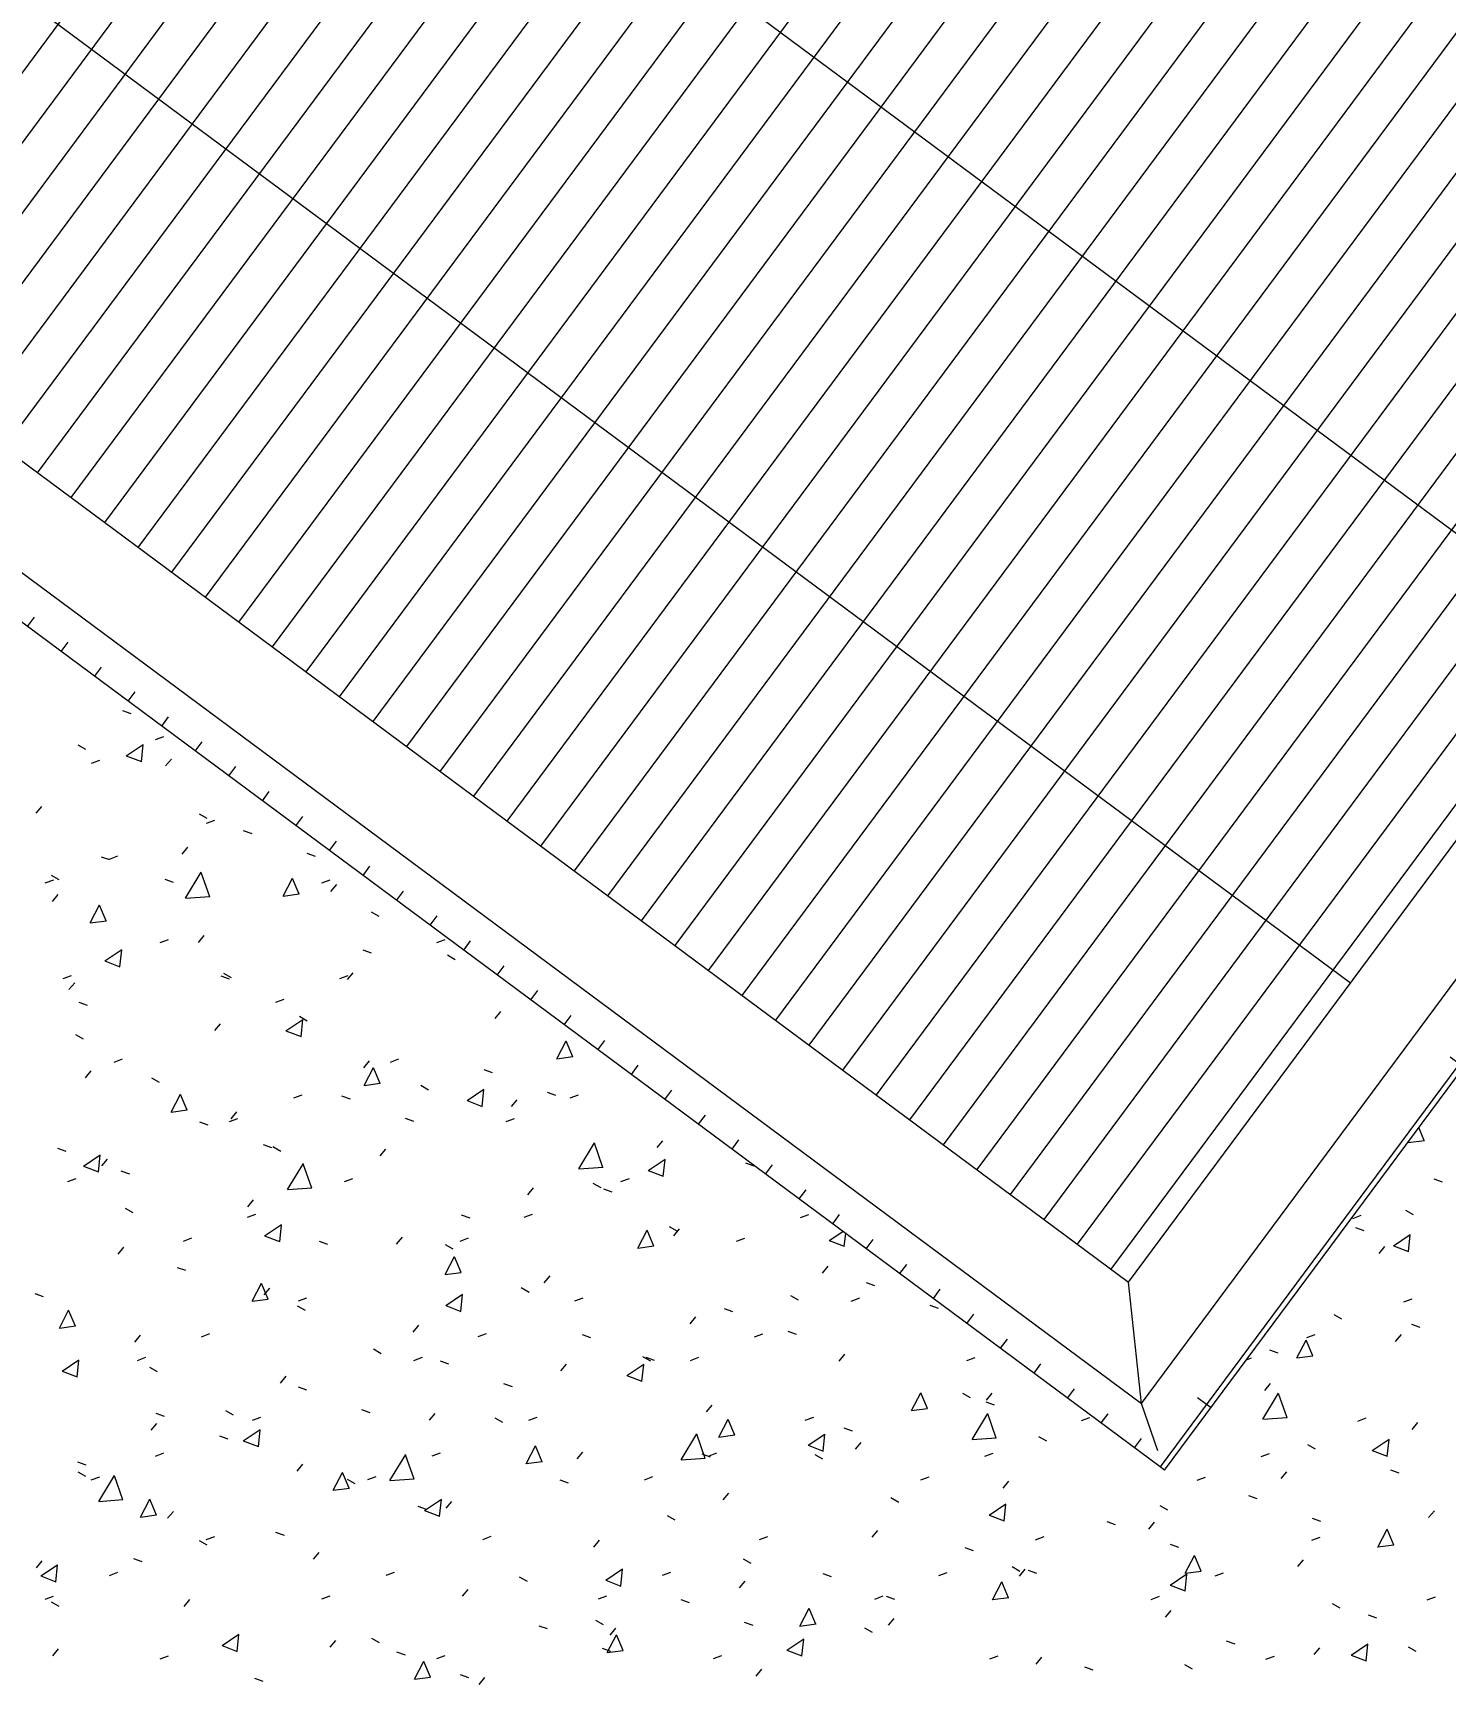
# Model space of a CAD drawing. Header units: centimetres. Extents: x -4512 to 25286, y -2765 to 13485.
# Drawn here: x 21207.5 to 21274.1, y 10898.6 to 10976.3 of the extents above; entities that cross this region are included whole.
import ezdxf

# ---------------------------------------------------------------- set-up
doc = ezdxf.new("R2010")
doc.units = ezdxf.units.CM
doc.linetypes.add('Grundgrenze', pattern=[0.9, 0.4, -0.1, 0.1, -0.1, 0.1, -0.1])
for name, color, linetype, lineweight in [('A-ANNO-DIMS', 7, 'Continuous', 5), ('A-ANNO-DIMS-50', 7, 'Continuous', 5), ('A-FLOR', 7, 'Continuous', 9), ('A-FLOR-PATT', 7, 'Continuous', 9), ('Q-SPCQ', 7, 'Continuous', 9)]:
    doc.layers.add(name, color=color, linetype=linetype, lineweight=lineweight)
doc.layers.add('C-PROP-LINE', color=96, linetype='Grundgrenze', lineweight=25, true_color=0x008000)
doc.styles.add('Arial Unicode MS_3', font='ARIALUNI.ttf', dxfattribs={"width": 0.8, "height": 9})
doc.dimstyles.new('M_1_100', dxfattribs={"dimscale": 30.48, "dimtxt": 9.052604, "dimasz": 0.098425, "dimexe": 0.246063, "dimexo": 0.0625, "dimgap": 0.032808, "dimtad": 1, "dimdec": 1, "dimrnd": 0.5, "dimdsep": 46, "dimtxsty": 'Arial Unicode MS_3', "dimblk1": 'OBLIQUE', "dimblk2": 'OBLIQUE', "dimsah": 1, "dimcen": 0.09, "dimazin": 0, "dimtfac": 1, "dimtdec": 4, "dimtix": 1, "dimtmove": 0, "dimatfit": 3, "dimfxl": 0.246063, "dimfxlon": 1, "dimtvp": 1, "dimtolj": 1, "dimtzin": 0, "dimlwd": 13, "dimlwe": 13, "dimarcsym": 2})

# ---------------------------------------------------------------- blocks, each defined once
blk = doc.blocks.new('HNP_M5_Solarpaneel_parametrisch ohne Füße - HNP_Solarpaneel_1134x1762-7903408-DD - FOK AF 300')
at = {"layer": 'Q-SPCQ', "lineweight": 5, "true_color": 0xe0e0e0}
h = blk.add_hatch(dxfattribs=at)
h.set_pattern_fill('FP_2', color=254, style=0, pattern_type=2)
h.set_pattern_definition([(180, (88.1, 113.27), (0, -0.3473), []), (270, (88.1, 113.27), (20, 1e-15), [])])
h.paths.add_polyline_path([(176.2, 113.4), (0, 113.4), (0.034, 113.14), (176.2, 113.14)])
h = blk.add_hatch(dxfattribs=at)
h.set_pattern_fill('FP_3', color=254, style=0, pattern_type=2)
h.set_pattern_definition([(0, (88.1, 56.44), (0, 1.97), []), (90, (88.1, 56.44), (-20, 1e-15), [])])
h.paths.add_polyline_path([(176.2, 113.14), (0, 113.14), (0, -0.26), (176.2, -0.26), (176.2, 112.602)])
h.paths.add_polyline_path([(175.654, 112.602), (175.654, 0.277), (0.546, 0.277), (0.592, 112.602), (175.124, 112.602)])
h.paths.add_polyline_path([(170.09, 106.753), (6.11, 106.753), (6.11, 5.387), (170.09, 5.387), (170.09, 102.111)])
at = {"layer": 'Q-SPCQ', "lineweight": 5}
for p, q in [((176.2, 113.4), (0, 113.4)), ((176.2, 113.4), (0, 113.4)), ((0, 113.14), (176.2, 113.14)), ((176.2, 113.4), (176.2, 113.14)), ((176.2, 113.14), (176.2, -0.26)), ((175.654, 112.602), (174.319, 110.65)), ((174.319, 110.65), (1.881, 110.65)), ((174.319, 110.65), (170.09, 106.753)), ((174.319, 0.955), (174.319, 110.65)), ((170.09, 106.753), (6.11, 106.753)), ((170.09, 5.387), (170.09, 106.753))]:
    blk.add_line(p, q, dxfattribs=at)
blk = doc.blocks.new('FP_53-DD - FOK AF 300')
at = {"layer": 'A-FLOR-PATT', "color": 8, "lineweight": 5, "true_color": 0x787878}
for p, q in [((34535.141, 10944.319), (34535.536, 10944.178)), ((34536.701, 10942.953), (34537.096, 10943.1)), ((34533.032, 10942.705), (34533.397, 10942.498)), ((34535.319, 10942.195), (34536.115, 10942.727)), ((34536.031, 10941.909), (34536.115, 10942.715)), ((34533.678, 10941.834), (34534.073, 10941.98)), ((34535.319, 10942.195), (34536.031, 10941.92)), ((34537.175, 10941.711), (34537.445, 10942.034)), ((34531.069, 10939.482), (34531.339, 10939.805)), ((34538.754, 10939.453), (34539.118, 10939.245)), ((34539.096, 10939.011), (34539.491, 10939.158)), ((34540.838, 10938.669), (34541.234, 10938.528)), ((34537.947, 10937.551), (34538.217, 10937.874)), ((34543.834, 10937.602), (34544.229, 10937.462)), ((34534.136, 10937.432), (34534.531, 10937.291)), ((34534.523, 10937.318), (34534.918, 10937.464)), ((34531.5, 10936.197), (34531.895, 10936.344)), ((34531.777, 10936.555), (34532.142, 10936.348)), ((34537.132, 10936.367), (34537.527, 10936.226)), ((34538.11, 10935.476), (34538.854, 10936.703)), ((34539.252, 10935.545), (34538.85, 10936.691)), ((34542.717, 10935.565), (34543.157, 10936.414)), ((34543.473, 10935.66), (34543.155, 10936.404)), ((34544.542, 10936.2), (34544.937, 10936.346)), ((34544.972, 10935.794), (34545.242, 10936.117)), ((34531.842, 10935.322), (34532.112, 10935.645)), ((34538.11, 10935.478), (34539.255, 10935.559)), ((34542.717, 10935.567), (34543.475, 10935.672)), ((34533.622, 10934.306), (34534.062, 10935.155)), ((34534.377, 10934.401), (34534.06, 10935.144)), ((34546.872, 10934.837), (34547.236, 10934.63)), ((34533.621, 10934.307), (34534.379, 10934.413)), ((34538.721, 10933.391), (34538.99, 10933.715)), ((34534.305, 10932.517), (34535.101, 10933.049)), ((34535.017, 10932.231), (34535.102, 10933.038)), ((34536.919, 10933.377), (34537.314, 10933.523)), ((34546.477, 10933.041), (34546.872, 10932.9)), ((34549.959, 10933.377), (34550.354, 10933.523)), ((34534.305, 10932.517), (34535.017, 10932.243)), ((34550.461, 10932.795), (34550.826, 10932.588)), ((34532.346, 10931.683), (34532.741, 10931.829)), ((34532.615, 10931.163), (34532.885, 10931.486)), ((34539.776, 10931.806), (34540.171, 10931.665)), ((34539.897, 10931.942), (34540.262, 10931.735)), ((34545.388, 10931.685), (34545.783, 10931.832)), ((34545.745, 10931.635), (34546.015, 10931.959)), ((34533.073, 10930.568), (34533.468, 10930.428)), ((34542.367, 10930.567), (34542.762, 10930.713)), ((34543.488, 10929.902), (34543.852, 10929.695)), ((34552.708, 10929.804), (34552.977, 10930.127)), ((34532.921, 10929.045), (34533.286, 10928.838)), ((34539.494, 10929.233), (34539.764, 10929.556)), ((34542.849, 10929.225), (34543.645, 10929.756)), ((34542.849, 10929.225), (34543.561, 10928.95)), ((34543.561, 10928.939), (34543.645, 10929.745)), ((34555.626, 10927.895), (34556.065, 10928.743)), ((34556.381, 10927.99), (34556.063, 10928.733)), ((34534.742, 10927.743), (34535.137, 10927.89)), ((34546.52, 10927.478), (34546.789, 10927.801)), ((34546.534, 10926.641), (34546.973, 10927.489)), ((34547.289, 10926.735), (34546.971, 10927.479)), ((34547.784, 10927.746), (34548.179, 10927.892)), ((34555.625, 10927.897), (34556.383, 10928.001)), ((34533.389, 10927.005), (34533.659, 10927.328)), ((34536.512, 10927.006), (34536.877, 10926.799)), ((34546.533, 10926.643), (34547.291, 10926.747)), ((34552.176, 10927.392), (34552.572, 10927.252)), ((34537.438, 10925.382), (34537.878, 10926.231)), ((34538.194, 10925.477), (34537.876, 10926.221)), ((34543.213, 10926.054), (34543.608, 10926.2)), ((34545.476, 10926.159), (34545.872, 10926.018)), ((34549.21, 10926.651), (34549.574, 10926.443)), ((34551.391, 10925.93), (34552.186, 10926.461)), ((34551.391, 10925.93), (34552.102, 10925.656)), ((34552.103, 10925.644), (34552.187, 10926.45)), ((34553.482, 10925.647), (34553.752, 10925.97)), ((34555.171, 10926.326), (34555.567, 10926.185)), ((34556.252, 10926.051), (34556.647, 10926.197)), ((34537.438, 10925.384), (34538.196, 10925.489)), ((34540.269, 10925.075), (34540.539, 10925.398)), ((34538.774, 10924.923), (34539.17, 10924.783)), ((34540.192, 10924.935), (34540.587, 10925.081)), ((34548.472, 10925.093), (34548.867, 10924.953)), ((34553.232, 10924.935), (34553.627, 10925.081)), ((34596.534, 10924.04), (34596.271, 10924.655)), ((34532.071, 10923.685), (34532.466, 10923.545)), ((34541.771, 10923.858), (34542.166, 10923.718)), ((34542.236, 10923.757), (34542.601, 10923.55)), ((34547.295, 10923.32), (34547.564, 10923.643)), ((34556.658, 10922.711), (34557.401, 10923.937)), ((34557.799, 10922.779), (34557.397, 10923.924)), ((34560.358, 10923.712), (34560.628, 10924.035)), ((34595.779, 10923.949), (34596.536, 10924.052)), ((34595.78, 10923.947), (34595.857, 10924.096)), ((34533.294, 10922.843), (34534.091, 10923.375)), ((34533.294, 10922.843), (34534.007, 10922.569)), ((34534.007, 10922.558), (34534.091, 10923.364)), ((34534.164, 10922.847), (34534.434, 10923.171)), ((34542.928, 10921.737), (34543.671, 10922.963)), ((34544.069, 10921.805), (34543.667, 10922.95)), ((34556.658, 10922.713), (34557.802, 10922.794)), ((34559.931, 10922.634), (34560.727, 10923.165)), ((34560.643, 10922.348), (34560.727, 10923.153)), ((34564.514, 10922.996), (34564.909, 10922.855)), ((34532.567, 10922.111), (34532.962, 10922.257)), ((34535.068, 10922.621), (34535.463, 10922.481)), ((34545.611, 10922.115), (34546.005, 10922.261)), ((34557.329, 10922.036), (34557.693, 10921.829)), ((34558.649, 10922.112), (34559.043, 10922.258)), ((34559.931, 10922.634), (34560.643, 10922.359)), ((34596.982, 10922.238), (34597.376, 10922.096)), ((34541.044, 10920.919), (34541.314, 10921.242)), ((34542.928, 10921.738), (34544.072, 10921.82)), ((34554.258, 10921.491), (34554.527, 10921.813)), ((34557.817, 10921.767), (34558.212, 10921.626)), ((34535.261, 10920.861), (34535.625, 10920.654)), ((34541.039, 10920.423), (34541.434, 10920.569)), ((34551.118, 10920.535), (34551.513, 10920.394)), ((34554.08, 10920.423), (34554.474, 10920.569)), ((34567.114, 10920.415), (34567.509, 10920.561)), ((34593.166, 10920.375), (34593.56, 10920.52)), ((34595.645, 10920.762), (34596.009, 10920.555)), ((34541.84, 10919.554), (34542.636, 10920.086)), ((34542.553, 10919.268), (34542.636, 10920.074)), ((34559.444, 10918.974), (34559.883, 10919.822)), ((34560.199, 10919.068), (34559.881, 10919.811)), ((34560.918, 10919.995), (34561.283, 10919.788)), ((34561.134, 10919.556), (34561.403, 10919.879)), ((34568.47, 10919.335), (34569.109, 10919.761)), ((34593.284, 10919.948), (34593.679, 10919.807)), ((34534.939, 10918.691), (34535.209, 10919.014)), ((34538.017, 10919.304), (34538.412, 10919.45)), ((34541.84, 10919.554), (34542.552, 10919.28)), ((34544.417, 10919.301), (34544.812, 10919.16)), ((34548.07, 10919.164), (34548.34, 10919.487)), ((34550.357, 10919.145), (34550.722, 10918.938)), ((34551.059, 10919.306), (34551.454, 10919.452)), ((34559.444, 10918.976), (34560.201, 10919.08)), ((34564.095, 10919.3), (34564.49, 10919.446)), ((34568.47, 10919.336), (34569.182, 10919.061)), ((34569.182, 10919.049), (34569.246, 10919.66)), ((34594.406, 10918.724), (34594.675, 10919.046)), ((34595.076, 10919.084), (34595.871, 10919.613)), ((34595.076, 10919.084), (34595.787, 10918.809)), ((34595.788, 10918.797), (34595.871, 10919.602)), ((34550.353, 10917.72), (34550.792, 10918.568)), ((34551.108, 10917.815), (34550.79, 10918.558)), ((34568.156, 10917.796), (34568.425, 10918.119)), ((34537.715, 10918.064), (34538.11, 10917.924)), ((34550.352, 10917.722), (34551.11, 10917.827)), ((34555.034, 10917.335), (34555.303, 10917.658)), ((34570.214, 10917.348), (34570.609, 10917.207)), ((34531.011, 10916.825), (34531.406, 10916.685)), ((34541.258, 10916.463), (34541.698, 10917.311)), ((34541.258, 10916.465), (34542.016, 10916.57)), ((34542.014, 10916.558), (34541.696, 10917.301)), ((34541.82, 10916.763), (34542.09, 10917.086)), ((34543.437, 10916.486), (34543.832, 10916.632)), ((34550.385, 10916.263), (34551.18, 10916.794)), ((34551.097, 10915.977), (34551.18, 10916.782)), ((34553.948, 10917.106), (34554.313, 10916.899)), ((34556.477, 10916.485), (34556.872, 10916.631)), ((34566.639, 10916.742), (34567.004, 10916.535)), ((34569.511, 10916.476), (34569.906, 10916.622)), ((34595.562, 10916.435), (34595.956, 10916.581)), ((34532.161, 10915.201), (34532.601, 10916.05)), ((34532.917, 10915.296), (34532.598, 10916.039)), ((34543.384, 10916.252), (34543.749, 10916.046)), ((34550.385, 10916.263), (34551.097, 10915.988)), ((34563.517, 10916.12), (34563.913, 10915.979)), ((34573.208, 10916.28), (34573.603, 10916.139)), ((34592.271, 10915.842), (34592.635, 10915.634)), ((34532.161, 10915.203), (34532.919, 10915.308)), ((34548.847, 10915.009), (34549.116, 10915.332)), ((34561.91, 10915.401), (34562.18, 10915.724)), ((34566.512, 10915.053), (34566.907, 10914.912)), ((34595.929, 10915.388), (34596.324, 10915.247)), ((34535.715, 10914.535), (34535.985, 10914.858)), ((34538.866, 10914.794), (34539.261, 10914.94)), ((34551.908, 10914.796), (34552.303, 10914.942)), ((34556.82, 10914.89), (34557.215, 10914.749)), ((34564.944, 10914.79), (34565.339, 10914.936)), ((34590.52, 10913.79), (34590.958, 10914.636)), ((34591.274, 10913.883), (34590.956, 10914.626)), ((34591, 10914.755), (34591.394, 10914.9)), ((34595.184, 10914.57), (34595.452, 10914.892)), ((34532.287, 10913.174), (34533.083, 10913.706)), ((34532.999, 10912.888), (34533.083, 10913.694)), ((34535.844, 10913.674), (34536.239, 10913.82)), ((34546.976, 10914.215), (34547.341, 10914.008)), ((34548.887, 10913.678), (34549.282, 10913.824)), ((34550.12, 10913.657), (34550.516, 10913.517)), ((34555.811, 10913.18), (34556.08, 10913.503)), ((34558.927, 10912.969), (34559.723, 10913.5)), ((34559.64, 10912.683), (34559.723, 10913.489)), ((34559.671, 10913.855), (34560.035, 10913.648)), ((34559.815, 10913.824), (34560.21, 10913.683)), ((34561.925, 10913.675), (34562.32, 10913.821)), ((34568.933, 10913.642), (34569.202, 10913.964)), ((34574.957, 10913.663), (34575.352, 10913.809)), ((34588.148, 10913.704), (34588.378, 10913.789)), ((34589.239, 10914.169), (34589.634, 10914.028)), ((34590.519, 10913.792), (34591.276, 10913.895)), ((34532.287, 10913.174), (34532.999, 10912.9)), ((34536.409, 10913.357), (34536.774, 10913.15)), ((34542.597, 10912.608), (34542.866, 10912.931)), ((34558.927, 10912.97), (34559.639, 10912.695)), ((34543.419, 10912.423), (34543.815, 10912.282)), ((34553.116, 10912.592), (34553.512, 10912.452)), ((34572.353, 10911.305), (34572.792, 10912.152)), ((34573.108, 10911.399), (34572.79, 10912.142)), ((34574.757, 10912.126), (34575.121, 10911.918)), ((34575.893, 10911.807), (34576.162, 10912.13)), ((34588.922, 10910.901), (34589.663, 10912.124)), ((34589.006, 10912.257), (34589.275, 10912.579)), ((34590.062, 10910.967), (34589.659, 10912.111)), ((34536.716, 10911.186), (34537.112, 10911.045)), ((34540.002, 10911.32), (34540.367, 10911.114)), ((34546.416, 10911.359), (34546.811, 10911.218)), ((34549.624, 10910.855), (34549.893, 10911.177)), ((34562.688, 10911.247), (34562.957, 10911.57)), ((34572.353, 10911.307), (34573.11, 10911.411)), ((34575.206, 10909.945), (34575.947, 10911.169)), ((34575.854, 10911.723), (34576.249, 10911.582)), ((34576.346, 10910.013), (34575.944, 10911.156)), ((34536.492, 10910.381), (34536.762, 10910.704)), ((34540.835, 10909.888), (34541.631, 10910.419)), ((34541.265, 10910.858), (34541.66, 10911.004)), ((34541.547, 10909.602), (34541.631, 10910.408)), ((34552.7, 10910.966), (34553.065, 10910.759)), ((34554.307, 10910.859), (34554.701, 10911.005)), ((34563.266, 10910.057), (34563.705, 10910.904)), ((34564.021, 10910.151), (34563.702, 10910.894)), ((34567.343, 10910.853), (34567.737, 10910.999)), ((34569.159, 10910.496), (34569.554, 10910.355)), ((34580.373, 10910.839), (34580.767, 10910.984)), ((34588.922, 10910.902), (34590.064, 10910.982)), ((34593.397, 10910.817), (34593.791, 10910.962)), ((34595.961, 10910.417), (34596.23, 10910.739)), ((34539.714, 10910.123), (34540.109, 10909.982)), ((34540.835, 10909.888), (34541.547, 10909.614)), ((34554.175, 10908.804), (34554.614, 10909.652)), ((34554.93, 10908.899), (34554.612, 10909.642)), ((34561.483, 10908.981), (34562.224, 10910.205)), ((34562.623, 10909.049), (34562.221, 10910.192)), ((34563.265, 10910.059), (34564.023, 10910.163)), ((34567.469, 10909.674), (34568.264, 10910.204)), ((34567.469, 10909.674), (34568.181, 10909.4)), ((34568.181, 10909.388), (34568.264, 10910.193)), ((34569.71, 10909.488), (34569.98, 10909.811)), ((34575.205, 10909.947), (34576.349, 10910.027)), ((34578.346, 10910.084), (34578.71, 10909.877)), ((34591.028, 10909.707), (34591.392, 10909.5)), ((34594.079, 10909.428), (34594.873, 10909.957)), ((34594.79, 10909.141), (34594.873, 10909.946)), ((34533.01, 10908.884), (34533.406, 10908.744)), ((34536.693, 10909.165), (34537.088, 10909.311)), ((34547.753, 10908.007), (34548.495, 10909.232)), ((34548.894, 10908.076), (34548.492, 10909.219)), ((34549.737, 10909.169), (34550.132, 10909.315)), ((34554.175, 10908.806), (34554.932, 10908.911)), ((34556.588, 10909.026), (34556.857, 10909.349)), ((34561.482, 10908.982), (34562.626, 10909.063)), ((34562.462, 10909.268), (34562.858, 10909.127)), ((34562.775, 10909.166), (34563.17, 10909.312)), ((34567.79, 10909.242), (34568.155, 10909.035)), ((34575.807, 10909.155), (34576.202, 10909.3)), ((34588.834, 10909.136), (34589.228, 10909.281)), ((34594.079, 10909.428), (34594.79, 10909.153)), ((34533.026, 10908.424), (34533.391, 10908.217)), ((34533.67, 10908.045), (34534.066, 10908.191)), ((34534.016, 10907.024), (34534.759, 10908.25)), ((34535.158, 10907.093), (34534.756, 10908.237)), ((34543.374, 10908.454), (34543.643, 10908.777)), ((34545.081, 10907.548), (34545.521, 10908.395)), ((34545.837, 10907.642), (34545.518, 10908.385)), ((34545.728, 10908.074), (34546.093, 10907.867)), ((34546.716, 10908.052), (34547.111, 10908.198)), ((34547.753, 10908.008), (34548.897, 10908.09)), ((34555.764, 10908.037), (34556.16, 10907.896)), ((34559.756, 10908.05), (34560.15, 10908.196)), ((34572.79, 10908.041), (34573.184, 10908.187)), ((34585.818, 10908.025), (34586.212, 10908.17)), ((34589.784, 10908.104), (34590.053, 10908.426)), ((34594.938, 10908.52), (34595.333, 10908.378)), ((34545.081, 10907.549), (34545.839, 10907.654)), ((34563.465, 10907.094), (34563.735, 10907.416)), ((34576.671, 10907.654), (34576.94, 10907.977)), ((34588.247, 10907.299), (34588.642, 10907.158)), ((34534.016, 10907.025), (34535.161, 10907.108)), ((34535.985, 10906.287), (34536.424, 10907.135)), ((34536.741, 10906.382), (34536.422, 10907.125)), ((34537.27, 10906.227), (34537.539, 10906.55)), ((34549.064, 10906.804), (34549.46, 10906.663)), ((34549.382, 10906.599), (34550.177, 10907.13)), ((34549.382, 10906.599), (34550.094, 10906.325)), ((34550.094, 10906.314), (34550.177, 10907.119)), ((34550.401, 10906.701), (34550.671, 10907.024)), ((34571.381, 10907.202), (34571.745, 10906.994)), ((34576.009, 10906.377), (34576.804, 10906.907)), ((34576.721, 10906.091), (34576.804, 10906.895)), ((34584.066, 10906.83), (34584.43, 10906.622)), ((34596.74, 10906.265), (34597.009, 10906.587)), ((34535.984, 10906.289), (34536.742, 10906.394)), ((34560.822, 10906.356), (34561.187, 10906.149)), ((34576.009, 10906.377), (34576.72, 10906.102)), ((34581.555, 10906.077), (34581.95, 10905.936)), ((34583.544, 10905.716), (34583.813, 10906.039)), ((34591.24, 10906.23), (34591.635, 10906.089)), ((34594.342, 10904.874), (34594.78, 10905.72)), ((34595.096, 10904.967), (34594.778, 10905.71)), ((34538.754, 10905.18), (34539.119, 10904.973)), ((34539.093, 10905.23), (34539.488, 10905.376)), ((34542.363, 10905.568), (34542.758, 10905.428)), ((34552.137, 10905.234), (34552.531, 10905.38)), ((34557.366, 10904.874), (34557.635, 10905.196)), ((34565.174, 10905.23), (34565.569, 10905.376)), ((34570.489, 10905.336), (34570.758, 10905.658)), ((34578.206, 10905.218), (34578.601, 10905.364)), ((34584.549, 10905.009), (34584.944, 10904.868)), ((34591.232, 10905.199), (34591.626, 10905.344)), ((34594.342, 10904.876), (34595.098, 10904.979)), ((34531.078, 10903.896), (34531.348, 10904.219)), ((34535.659, 10904.331), (34536.055, 10904.19)), ((34544.152, 10904.301), (34544.421, 10904.623)), ((34564.413, 10904.317), (34564.778, 10904.11)), ((34574.861, 10904.852), (34575.257, 10904.711)), ((34585.261, 10903.635), (34585.699, 10904.481)), ((34586.016, 10903.728), (34585.697, 10904.471)), ((34590.563, 10903.952), (34590.832, 10904.274)), ((34531.282, 10903.508), (34532.078, 10904.04)), ((34531.282, 10903.508), (34531.995, 10903.235)), ((34531.995, 10903.223), (34532.078, 10904.029)), ((34534.521, 10903.537), (34534.916, 10903.683)), ((34547.567, 10903.544), (34547.961, 10903.69)), ((34553.852, 10903.467), (34554.217, 10903.26)), ((34557.927, 10903.309), (34558.722, 10903.84)), ((34558.639, 10903.023), (34558.722, 10903.828)), ((34560.607, 10903.543), (34561.001, 10903.689)), ((34568.166, 10903.625), (34568.561, 10903.484)), ((34573.641, 10903.534), (34574.035, 10903.68)), ((34577.102, 10903.949), (34577.467, 10903.742)), ((34577.449, 10903.502), (34577.718, 10903.825)), ((34577.856, 10903.785), (34578.251, 10903.644)), ((34584.547, 10903.078), (34585.342, 10903.607)), ((34585.259, 10902.791), (34585.342, 10903.596)), ((34585.261, 10903.636), (34586.018, 10903.74)), ((34586.669, 10903.518), (34587.063, 10903.663)), ((34531.498, 10902.417), (34531.893, 10902.563)), ((34544.545, 10902.426), (34544.94, 10902.572)), ((34551.179, 10902.549), (34551.449, 10902.871)), ((34557.587, 10902.427), (34557.982, 10902.573)), ((34557.927, 10903.309), (34558.639, 10903.035)), ((34564.244, 10902.942), (34564.513, 10903.264)), ((34570.623, 10902.42), (34571.017, 10902.566)), ((34576.177, 10902.391), (34576.616, 10903.238)), ((34576.932, 10902.485), (34576.613, 10903.228)), ((34584.547, 10903.078), (34585.259, 10902.803)), ((34531.778, 10902.283), (34532.143, 10902.077)), ((34538.048, 10902.074), (34538.317, 10902.397)), ((34561.469, 10902.396), (34561.864, 10902.255)), ((34567.09, 10901.144), (34567.529, 10901.991)), ((34567.845, 10901.238), (34567.527, 10901.98)), ((34571.161, 10902.559), (34571.556, 10902.418)), ((34576.177, 10902.393), (34576.934, 10902.497)), ((34583.652, 10902.406), (34584.047, 10902.551)), ((34584.323, 10901.565), (34584.592, 10901.887)), ((34592.182, 10902.211), (34592.546, 10902.004)), ((34596.676, 10902.384), (34597.07, 10902.529)), ((34554.77, 10901.164), (34555.166, 10901.024)), ((34557.444, 10901.429), (34557.809, 10901.223)), ((34558.145, 10900.721), (34558.414, 10901.044)), ((34564.465, 10901.33), (34564.86, 10901.19)), ((34567.09, 10901.146), (34567.847, 10901.25)), ((34570.137, 10901.067), (34570.501, 10900.86)), ((34571.267, 10901.184), (34571.537, 10901.506)), ((34593.888, 10901.674), (34594.283, 10901.533)), ((34539.833, 10900.225), (34540.628, 10900.757)), ((34540.545, 10899.94), (34540.629, 10900.745)), ((34544.93, 10900.148), (34545.2, 10900.471)), ((34546.88, 10900.576), (34547.245, 10900.369)), ((34558, 10899.892), (34558.439, 10900.739)), ((34558.756, 10899.987), (34558.437, 10900.729)), ((34566.47, 10900.017), (34567.265, 10900.547)), ((34567.183, 10899.731), (34567.266, 10900.536)), ((34587.197, 10900.453), (34587.592, 10900.312)), ((34593.084, 10899.776), (34593.878, 10900.305)), ((34593.796, 10899.49), (34593.879, 10900.294)), ((34531.857, 10899.743), (34532.126, 10900.066)), ((34536.922, 10899.604), (34537.317, 10899.75)), ((34539.833, 10900.225), (34540.545, 10899.952)), ((34548.07, 10899.93), (34548.465, 10899.79)), ((34548.907, 10898.637), (34549.346, 10899.484)), ((34549.663, 10898.731), (34549.344, 10899.474)), ((34549.967, 10899.61), (34550.362, 10899.756)), ((34557.767, 10900.1), (34558.162, 10899.959)), ((34558, 10899.894), (34558.758, 10899.998)), ((34563.007, 10899.609), (34563.401, 10899.754)), ((34566.47, 10900.017), (34567.182, 10899.743)), ((34576.04, 10899.599), (34576.435, 10899.745)), ((34578.228, 10899.351), (34578.498, 10899.673)), ((34589.068, 10899.582), (34589.462, 10899.727)), ((34591.342, 10899.801), (34591.611, 10900.123)), ((34593.084, 10899.776), (34593.796, 10899.501)), ((34595.77, 10900.169), (34596.135, 10899.961)), ((34541.368, 10898.694), (34541.763, 10898.554)), ((34548.907, 10898.638), (34549.665, 10898.743)), ((34551.067, 10898.867), (34551.462, 10898.727)), ((34551.958, 10898.397), (34552.228, 10898.72)), ((34565.023, 10898.79), (34565.292, 10899.113)), ((34580.504, 10899.23), (34580.9, 10899.089)), ((34585.221, 10899.334), (34585.585, 10899.127))]:
    blk.add_line(p, q, dxfattribs=at)
blk = doc.blocks.new('Family - ___-3356438-DD - FOK AF 300')
at = {"layer": 'C-PROP-LINE', "color": 1, "true_color": 0xff0000}
blk.add_arc((31751.085, 12946.577), 4399.161, 307.081801, 334.045003, dxfattribs=at)
blk = doc.blocks.new('Family - ___-4252337-DD - FOK AF 300')
at = {"layer": 'C-PROP-LINE', "color": 5, "lineweight": 35, "true_color": 0x0000ff}
blk.add_arc((31751.085, 12946.577), 4399.161, 307.081801, 334.045003, dxfattribs=at)
blk = doc.blocks.new('DIMBLOCK27-DD - FOK AF 300')
at = {"layer": 'A-ANNO-DIMS-50', "lineweight": 13}
for p, q in [((23387.219, 12863.386), (23381.196, 12867.855)), ((23387.219, 12863.386), (23386.908, 12865.485)), ((21152.443, 9850.934), (23387.219, 12863.386)), ((23387.219, 12863.386), (23387.53, 12861.288)), ((23387.219, 12863.386), (23393.243, 12858.918)), ((21152.443, 9850.934), (21146.419, 9855.402)), ((21152.443, 9850.934), (21152.132, 9853.032)), ((21152.443, 9850.934), (21152.754, 9848.835)), ((21152.443, 9850.934), (21158.466, 9846.465))]:
    blk.add_line(p, q, dxfattribs=at)
at = {"layer": 'A-ANNO-DIMS-50', "color": 0, "lineweight": 13, "insert": (22252.254, 11354.753), "char_height": 9, "width": 29.77301, "attachment_point": 1, "rotation": 53.43027, "line_spacing_factor": 1.117605, "style": 'Arial Unicode MS_3'}
blk.add_mtext('3.751', dxfattribs=at)
blk = doc.blocks.new('_Oblique')
at = {"color": 0, "linetype": 'ByBlock', "lineweight": -2}
blk.add_line((-0.5, -0.5), (0.5, 0.5), dxfattribs=at)
blk = doc.blocks.new('DIMBLOCK54-DD - FOK AF 300')
at = {"layer": 'A-ANNO-DIMS-50', "lineweight": 13}
for p, q in [((20425.353, 11705.913), (20429.821, 11711.937)), ((20425.353, 11705.913), (20420.884, 11699.89)), ((20425.353, 11705.913), (20423.254, 11705.602)), ((20425.353, 11705.913), (20427.451, 11706.224)), ((21496.731, 10911.115), (20425.353, 11705.913)), ((21496.731, 10911.115), (21501.2, 10917.139)), ((21496.731, 10911.115), (21492.263, 10905.092)), ((21496.731, 10911.115), (21494.633, 10910.804)), ((21496.731, 10911.115), (21498.83, 10911.426))]:
    blk.add_line(p, q, dxfattribs=at)
at = {"layer": 'A-ANNO-DIMS-50', "color": 0, "lineweight": 13, "insert": (20958.635, 11326.091), "char_height": 9, "width": 29.77301, "attachment_point": 1, "rotation": 323.43027, "line_spacing_factor": 1.117605, "style": 'Arial Unicode MS_3'}
blk.add_mtext('1.334', dxfattribs=at)

msp = doc.modelspace()

# ---------------------------------------------------------------- block references
at = {"layer": 'A-FLOR', "color": 254, "lineweight": 5, "true_color": 0xcfcfcf}
msp.add_blockref('FP_53-DD - FOK AF 300', (-13323.377, 0), dxfattribs=at)
at = {"layer": 'C-PROP-LINE', "color": 5, "lineweight": 35, "true_color": 0x0000ff}
msp.add_blockref('Family - ___-4252337-DD - FOK AF 300', (-13323.377, 0), dxfattribs=at)
at = {"layer": 'C-PROP-LINE', "color": 1, "true_color": 0xff0000}
msp.add_blockref('Family - ___-3356438-DD - FOK AF 300', (-13323.377, 0), dxfattribs=at)
at = {"layer": 'Q-SPCQ', "rotation": 233.4302660668834}
msp.add_blockref('HNP_M5_Solarpaneel_parametrisch ohne Füße - HNP_Solarpaneel_1134x1762-7903408-DD - FOK AF 300', (21274.816, 11117.577), dxfattribs=at)

# ---------------------------------------------------------------- dimensions: what is measured, and where the dimension line sits
at = {"layer": 'A-ANNO-DIMS', "lineweight": 13}
for base, p1, p2, angle, override, picture, middle in [((23387.219, 12863.386), (21146.419, 9855.402), (23381.196, 12867.855), 53.43027, {"dimpost": '<>', "dimfxl": 3750.879752}, 'DIMBLOCK27-DD - FOK AF 300', (22265.335, 11360.496)), ((20425.353, 11705.913), (21492.263, 10905.092), (20420.884, 11699.89), 323.43027, {"dimpost": '<>', "dimfxl": 1334}, 'DIMBLOCK54-DD - FOK AF 300', (20964.378, 11313.01))]:
    dim = msp.add_linear_dim(base=base, p1=p1, p2=p2, angle=angle, dimstyle='M_1_100', override=override, dxfattribs=at)
    dim.commit()
    dim.dimension.update_dxf_attribs({"geometry": picture, "text_midpoint": middle})

doc.saveas('drawing.dxf')
